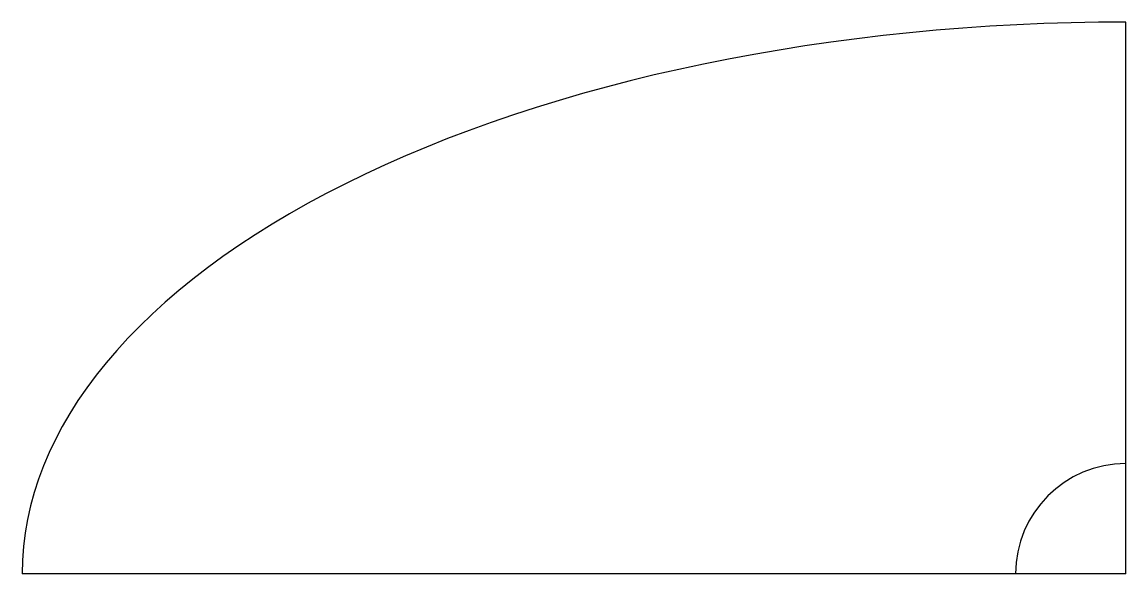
# Model space of a CAD drawing. Header units: millimetres. Extents: x 0 to 20, y 20 to 30.
import ezdxf

# ---------------------------------------------------------------- set-up
doc = ezdxf.new("R2010")
doc.units = ezdxf.units.MM
doc.layers.get('0').update_dxf_attribs({"lineweight": 25, "true_color": 0xffffff})

msp = doc.modelspace()

# ---------------------------------------------------------------- linework, layer by layer
for q in [(20, 30), (0, 20)]:
    msp.add_line((20, 20), q)
msp.add_arc((20, 20), 2, 90, 180)
msp.add_ellipse((20, 20), major_axis=(20, 0), ratio=0.5, start_param=1.570796, end_param=3.141593)

doc.saveas('drawing.dxf')
